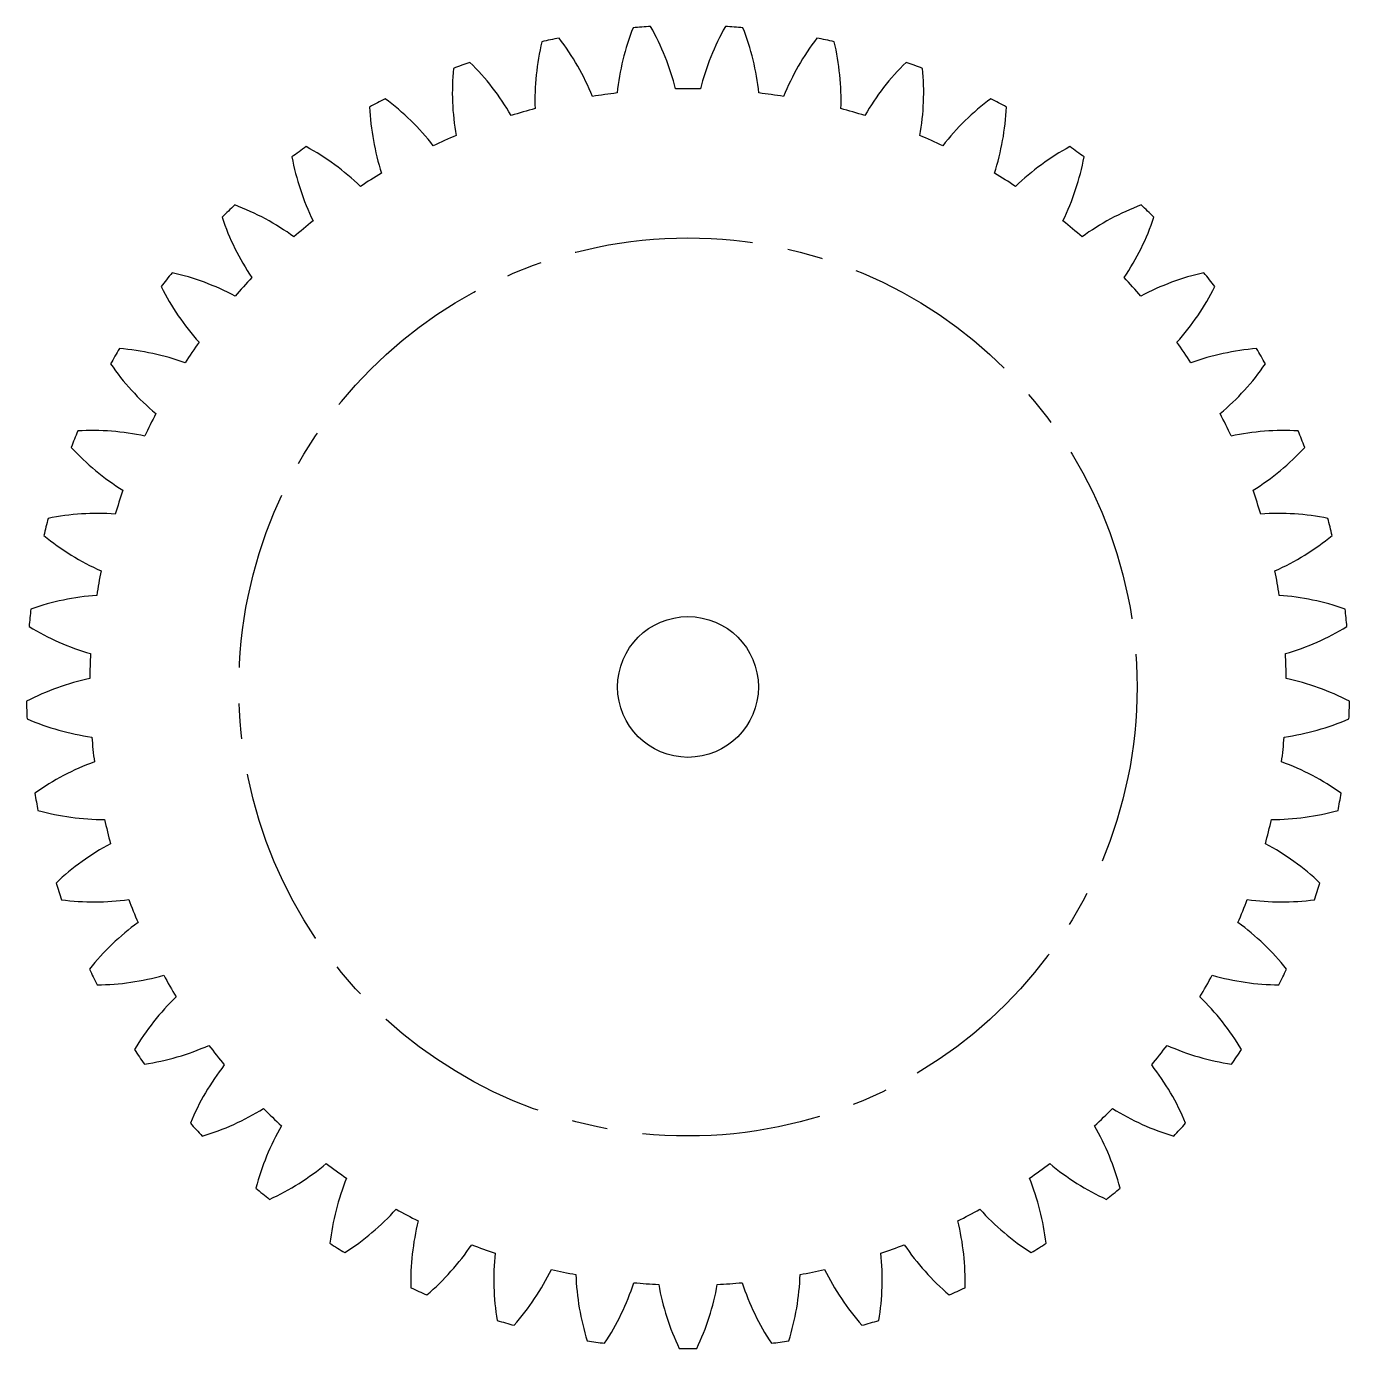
# Model space of a CAD drawing. Header units: millimetres. Extents: x 64.6 to 158.5, y 134.3 to 228.2.
import ezdxf

# ---------------------------------------------------------------- set-up
doc = ezdxf.new("R2010")
doc.units = ezdxf.units.MM
doc.linetypes.add('CENTERX2', pattern=[20.32, 12.7, -2.54, 2.54, -2.54])

msp = doc.modelspace()

# ---------------------------------------------------------------- linework, layer by layer
at = {"color": 7, "linetype": 'CENTERX2'}
msp.add_circle((111.558, 181.302), 31.9, dxfattribs=at)
at = {"color": 7, "linetype": 'Continuous', "lineweight": 25}
msp.add_circle((111.558, 181.302), 5, dxfattribs=at)
for centre, radius, start, end in [((124.419, 221.585), 18, 158.64457, 173.89101), ((111.558, 181.302), 47, 93.23647, 94.76353), ((93.216, 219.403), 18, 14.10899, 29.35543), ((129.9, 219.403), 18, 150.64457, 165.89101), ((111.558, 181.302), 47, 85.23647, 86.76353), ((98.697, 221.585), 18, 6.10899, 21.35543), ((118.688, 222.983), 18, 166.64457, 181.89101), ((111.558, 181.302), 47, 101.23647, 102.76353), ((88.092, 216.479), 18, 22.10899, 37.35543), ((135.025, 216.479), 18, 142.64457, 157.89101), ((111.558, 181.302), 47, 77.23647, 78.76353), ((104.429, 222.983), 18, 358.10899, 13.35543), ((111.558, 181.302), 47, 109.23647, 110.76353), ((83.424, 212.871), 18, 30.10899, 45.35543), ((139.692, 212.871), 18, 134.64457, 149.89101), ((111.558, 181.302), 47, 69.23647, 70.76353), ((112.818, 223.569), 18, 174.64457, 189.89101), ((110.299, 223.569), 18, 350.10899, 5.35543), ((111.558, 181.302), 42.498, 88.8065, 91.1935), ((111.558, 181.302), 47, 117.23647, 118.76353), ((79.305, 208.648), 18, 38.10899, 53.35543), ((111.558, 181.302), 42.498, 96.8065, 99.1935), ((111.558, 181.302), 42.498, 80.8065, 83.1935), ((143.812, 208.648), 18, 126.64457, 141.89101), ((111.558, 181.302), 47, 61.23647, 62.76353), ((106.923, 223.333), 18, 182.64457, 197.89101), ((111.558, 181.302), 42.498, 104.8065, 107.1935), ((111.558, 181.302), 42.498, 72.8065, 75.1935), ((116.194, 223.333), 18, 342.10899, 357.35543), ((111.558, 181.302), 42.498, 112.8065, 115.1935), ((111.558, 181.302), 42.498, 64.8065, 67.1935), ((111.558, 181.302), 47, 125.23647, 126.76353), ((75.813, 203.893), 18, 46.10899, 61.35543), ((147.304, 203.893), 18, 118.64457, 133.89101), ((111.558, 181.302), 47, 53.23647, 54.76353), ((101.118, 222.279), 18, 190.64457, 205.89101), ((121.998, 222.279), 18, 334.10899, 349.35543), ((111.558, 181.302), 42.498, 120.8065, 123.1935), ((111.558, 181.302), 42.498, 56.8065, 59.1935), ((111.558, 181.302), 47, 133.23647, 134.76353), ((73.016, 198.699), 18, 54.10899, 69.35543), ((150.1, 198.699), 18, 110.64457, 125.89101), ((111.558, 181.302), 47, 45.23647, 46.76353), ((95.517, 220.427), 18, 198.64457, 213.89101), ((111.558, 181.302), 42.498, 128.8065, 131.1935), ((111.558, 181.302), 42.498, 48.8065, 51.1935), ((127.599, 220.427), 18, 326.10899, 341.35543), ((111.558, 181.302), 47, 141.23647, 142.76353), ((70.97, 193.166), 18, 62.10899, 77.35543), ((152.146, 193.166), 18, 102.64457, 117.89101), ((111.558, 181.302), 47, 37.23647, 38.76353), ((90.228, 217.814), 18, 206.64457, 221.89101), ((111.558, 181.302), 42.498, 136.8065, 139.1935), ((111.558, 181.302), 42.498, 40.8065, 43.1935), ((132.888, 217.814), 18, 318.10899, 333.35543), ((111.558, 181.302), 47, 149.23647, 150.76353), ((69.714, 187.401), 18, 70.10899, 85.35543), ((111.558, 181.302), 42.498, 144.8065, 147.1935), ((111.558, 181.302), 42.498, 32.8065, 35.1935), ((153.402, 187.401), 18, 94.64457, 109.89101), ((111.558, 181.302), 47, 29.23647, 30.76353), ((85.354, 214.49), 18, 214.64457, 229.89101), ((137.762, 214.49), 18, 310.10899, 325.35543), ((111.558, 181.302), 42.498, 152.8065, 155.1935), ((111.558, 181.302), 42.498, 24.8065, 27.1935), ((111.558, 181.302), 47, 157.23647, 158.76353), ((69.273, 181.518), 18, 78.10899, 93.35543), ((153.844, 181.518), 18, 86.64457, 101.89101), ((111.558, 181.302), 47, 21.23647, 22.76353), ((80.99, 210.52), 18, 222.64457, 237.89101), ((142.126, 210.52), 18, 302.10899, 317.35543), ((111.558, 181.302), 42.498, 160.8065, 163.1935), ((111.558, 181.302), 42.498, 16.8065, 19.1935), ((69.654, 175.631), 18, 86.10899, 101.35543), ((153.462, 175.631), 18, 78.64457, 93.89101), ((111.558, 181.302), 47, 165.23647, 166.76353), ((111.558, 181.302), 47, 13.23647, 14.76353), ((77.221, 205.982), 18, 230.64457, 245.89101), ((145.895, 205.982), 18, 294.10899, 309.35543), ((111.558, 181.302), 42.498, 168.8065, 171.1935), ((111.558, 181.302), 42.498, 8.8065, 11.1935), ((70.851, 169.855), 18, 94.10899, 109.35543), ((152.265, 169.855), 18, 70.64457, 85.89101), ((111.558, 181.302), 47, 173.23647, 174.76353), ((111.558, 181.302), 47, 5.23647, 6.76353), ((74.121, 200.963), 18, 238.64457, 253.89101), ((148.996, 200.963), 18, 286.10899, 301.35543), ((111.558, 181.302), 42.498, 176.8065, 179.1935), ((111.558, 181.302), 42.498, 0.8065, 3.1935), ((72.84, 164.301), 18, 102.10899, 117.35543), ((150.276, 164.301), 18, 62.64457, 77.89101), ((111.558, 181.302), 47, 181.23647, 182.76353), ((111.558, 181.302), 47, 357.23647, 358.76353), ((71.749, 195.561), 18, 246.64457, 261.89101), ((151.368, 195.561), 18, 278.10899, 293.35543), ((111.558, 181.302), 42.498, 184.8065, 187.1935), ((111.558, 181.302), 42.498, 352.8065, 355.1935), ((75.583, 159.078), 18, 110.10899, 125.35543), ((147.533, 159.078), 18, 54.64457, 69.89101), ((111.558, 181.302), 47, 189.23647, 190.76353), ((111.558, 181.302), 47, 349.23647, 350.76353), ((70.152, 189.882), 18, 254.64457, 269.89101), ((152.965, 189.882), 18, 270.10899, 285.35543), ((111.558, 181.302), 42.498, 192.8065, 195.1935), ((111.558, 181.302), 42.498, 344.8065, 347.1935), ((79.026, 154.287), 18, 118.10899, 133.35543), ((144.09, 154.287), 18, 46.64457, 61.89101), ((111.558, 181.302), 47, 197.23647, 198.76353), ((111.558, 181.302), 47, 341.23647, 342.76353), ((69.36, 184.036), 18, 262.64457, 277.89101), ((111.558, 181.302), 42.498, 200.8065, 203.1935), ((111.558, 181.302), 42.498, 336.8065, 339.1935), ((153.756, 184.036), 18, 262.10899, 277.35543), ((83.103, 150.022), 18, 126.10899, 141.35543), ((140.014, 150.022), 18, 38.64457, 53.89101), ((111.558, 181.302), 47, 205.23647, 206.76353), ((69.391, 178.136), 18, 270.64457, 285.89101), ((111.558, 181.302), 42.498, 208.8065, 211.1935), ((111.558, 181.302), 42.498, 328.8065, 331.1935), ((153.726, 178.136), 18, 254.10899, 269.35543), ((111.558, 181.302), 47, 333.23647, 334.76353), ((87.733, 146.367), 18, 134.10899, 149.35543), ((135.383, 146.367), 18, 30.64457, 45.89101), ((111.558, 181.302), 47, 213.23647, 214.76353), ((70.242, 172.298), 18, 278.64457, 293.89101), ((111.558, 181.302), 42.498, 216.8065, 219.1935), ((111.558, 181.302), 42.498, 320.8065, 323.1935), ((152.875, 172.298), 18, 246.10899, 261.35543), ((111.558, 181.302), 47, 325.23647, 326.76353), ((92.827, 143.391), 18, 142.10899, 157.35543), ((130.29, 143.391), 18, 22.64457, 37.89101), ((71.897, 166.636), 18, 286.64457, 301.89101), ((111.558, 181.302), 42.498, 224.8065, 227.1935), ((111.558, 181.302), 42.498, 312.8065, 315.1935), ((151.22, 166.636), 18, 238.10899, 253.35543), ((111.558, 181.302), 47, 221.23647, 222.76353), ((98.285, 141.153), 18, 150.10899, 165.35543), ((124.831, 141.153), 18, 14.64457, 29.89101), ((111.558, 181.302), 47, 317.23647, 318.76353), ((74.324, 161.259), 18, 294.64457, 309.89101), ((111.558, 181.302), 42.498, 232.8065, 235.1935), ((111.558, 181.302), 42.498, 304.8065, 307.1935), ((148.793, 161.259), 18, 230.10899, 245.35543), ((111.558, 181.302), 47, 229.23647, 230.76353), ((104.002, 139.696), 18, 158.10899, 173.35543), ((119.114, 139.696), 18, 6.64457, 21.89101), ((111.558, 181.302), 47, 309.23647, 310.76353), ((77.476, 156.272), 18, 302.64457, 317.89101), ((111.558, 181.302), 42.498, 240.8065, 243.1935), ((111.558, 181.302), 42.498, 296.8065, 299.1935), ((145.641, 156.272), 18, 222.10899, 237.35543), ((109.866, 139.05), 18, 166.10899, 181.35543), ((113.25, 139.05), 18, 358.64457, 13.89101), ((111.558, 181.302), 47, 237.23647, 238.76353), ((81.291, 151.772), 18, 310.64457, 325.89101), ((111.558, 181.302), 42.498, 248.8065, 251.1935), ((115.763, 139.225), 18, 174.10899, 189.35543), ((107.353, 139.225), 18, 350.64457, 5.89101), ((111.558, 181.302), 42.498, 288.8065, 291.1935), ((141.826, 151.772), 18, 214.10899, 229.35543), ((111.558, 181.302), 47, 301.23647, 302.76353), ((85.695, 147.847), 18, 318.64457, 333.89101), ((111.558, 181.302), 42.498, 256.8065, 259.1935), ((121.578, 140.22), 18, 182.10899, 197.35543), ((101.538, 140.22), 18, 342.64457, 357.89101), ((111.558, 181.302), 42.498, 280.8065, 283.1935), ((137.421, 147.847), 18, 206.10899, 221.35543), ((111.558, 181.302), 47, 245.23647, 246.76353), ((90.603, 144.573), 18, 326.64457, 341.89101), ((111.558, 181.302), 42.498, 264.8065, 267.1935), ((127.198, 142.014), 18, 190.10899, 205.35543), ((95.918, 142.014), 18, 334.64457, 349.89101), ((111.558, 181.302), 42.498, 272.8065, 275.1935), ((132.513, 144.573), 18, 198.10899, 213.35543), ((111.558, 181.302), 47, 293.23647, 294.76353), ((111.558, 181.302), 47, 253.23647, 254.76353), ((111.558, 181.302), 47, 285.23647, 286.76353), ((111.558, 181.302), 47, 261.23647, 262.76353), ((111.558, 181.302), 47, 277.23647, 278.76353), ((111.558, 181.302), 47, 269.23647, 270.76353)]:
    msp.add_arc(centre, radius, start, end, dxfattribs=at)

doc.saveas('drawing.dxf')
